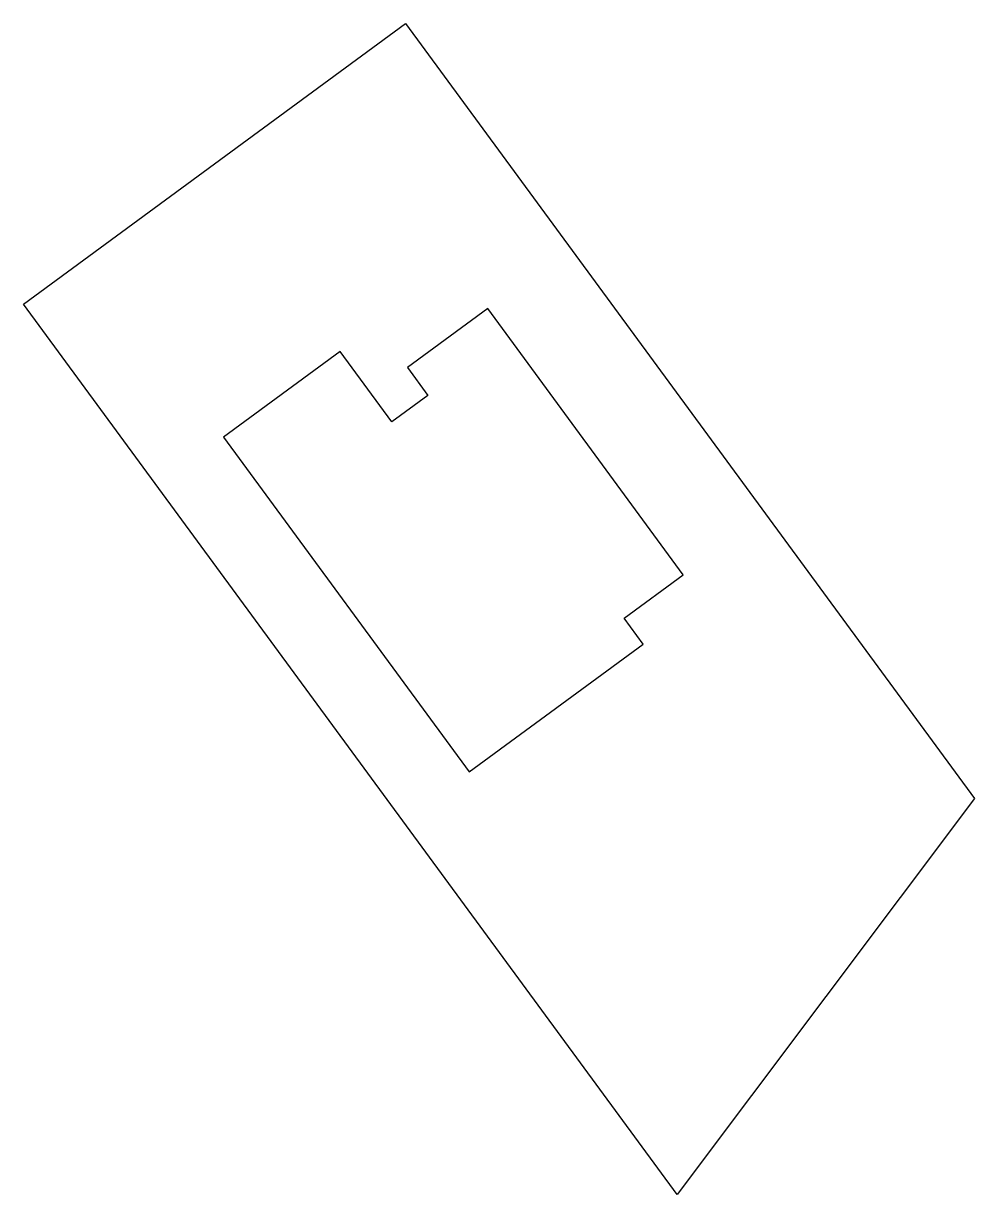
# Model space of a CAD drawing. Header units: metres. Extents: x 309903.4 to 309945.5, y 5265445.3 to 5265497.2.
import ezdxf

# ---------------------------------------------------------------- set-up
doc = ezdxf.new("R2010")
doc.units = ezdxf.units.M
doc.layers.add('BLDG - NEW', color=22, linetype='Continuous')
doc.layers.add('LOT - 13R', color=3, linetype='Continuous')

msp = doc.modelspace()

# ---------------------------------------------------------------- linework, layer by layer
at = {"layer": 'BLDG - NEW', "flags": 128}
msp.add_lwpolyline([(309932.61, 5265472.74), (309923.951, 5265484.533), (309920.389, 5265481.917), (309921.291, 5265480.689), (309919.694, 5265479.516), (309917.409, 5265482.628), (309912.249, 5265478.839), (309923.134, 5265464.017), (309930.832, 5265469.67), (309929.99, 5265470.816), (309932.61, 5265472.74)], dxfattribs=at)
at = {"layer": 'LOT - 13R', "flags": 128}
msp.add_lwpolyline([(309903.38, 5265484.733), (309920.307, 5265497.163), (309945.517, 5265462.832), (309932.341, 5265445.294)], close=True, dxfattribs=at)

doc.saveas('drawing.dxf')
